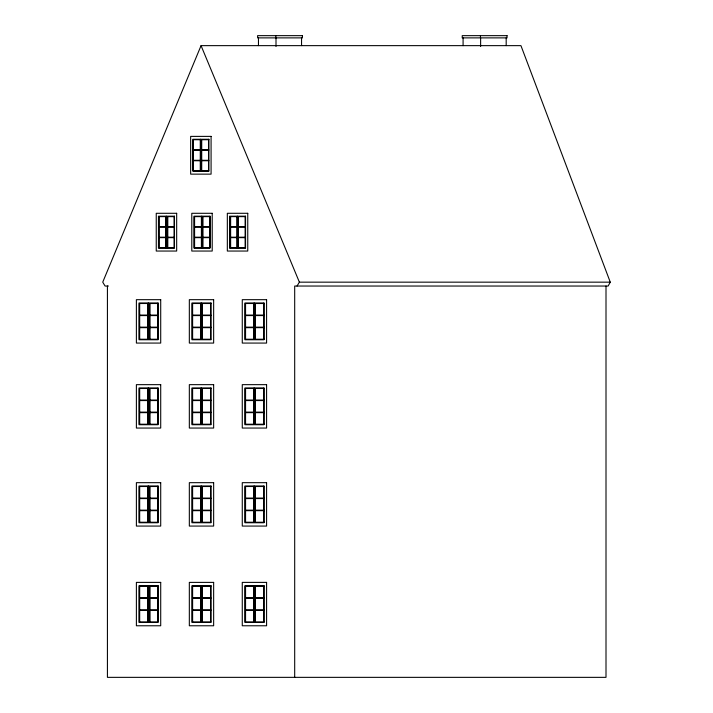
<?xml version="1.0" encoding="UTF-8"?>
<svg xmlns="http://www.w3.org/2000/svg" width="713" height="713" viewBox="0 0 713 713"><rect width="100%" height="100%" fill="white"/><g stroke="black" fill="none" stroke-linecap="round" stroke-linejoin="round"><path stroke-width="1.07" d="M294.692 677.35L294.692 286.038L608.136 286.038L610.266 282.161L520.945 45.641L201.057 45.641L102.734 282.161L105.078 286.038L108.412 286.038M297.036 286.038L299.38 282.161L201.057 45.641M200.522 139.721L193.205 139.721L193.205 149.783L200.522 149.783M208.775 139.721L201.467 139.721L201.467 149.783L208.775 149.783M200.522 150.229L193.205 150.229L193.205 160.3L200.522 160.3M208.775 150.229L201.467 150.229L201.467 160.3L208.775 160.3M200.522 160.746L193.205 160.746L193.205 170.808L200.522 170.808M208.775 160.746L201.467 160.746L201.467 170.808L208.775 170.808M166.601 216.627L158.803 216.627L158.803 226.698L166.601 226.698M174.364 216.627L167.056 216.627L167.056 226.698L174.364 226.698M201.654 216.627L194.346 216.627L194.346 226.698L201.654 226.698M237.197 216.627L229.889 216.627L229.889 226.698L237.197 226.698M166.601 227.135L158.803 227.135L158.803 237.206L166.601 237.206M174.364 227.135L167.056 227.135L167.056 237.206L174.364 237.206M201.654 227.135L194.346 227.135L194.346 237.206L201.654 237.206M237.197 227.135L229.889 227.135L229.889 237.206L237.197 237.206M166.601 237.652L158.803 237.652L158.803 247.714L166.601 247.714M174.364 237.652L167.056 237.652L167.056 247.714L174.364 247.714M201.654 237.652L194.346 237.652L194.346 247.714L201.654 247.714M237.197 237.652L229.889 237.652L229.889 247.714L237.197 247.714M299.38 282.161L610.266 282.161M148.081 303.506L139.427 303.506L139.427 315.075L148.081 315.075M201.521 303.506L192.367 303.506L192.367 315.075L201.521 315.075M210.852 303.506L202.198 303.506L202.198 315.075L210.852 315.075M264.291 303.506L255.138 303.506L255.138 315.075L264.291 315.075M148.081 315.583L139.427 315.583L139.427 327.16L148.081 327.16M201.521 315.583L192.367 315.583L192.367 327.16L201.521 327.16M210.852 315.583L202.198 315.583L202.198 327.16L210.852 327.16M264.291 315.583L255.138 315.583L255.138 327.16L264.291 327.16M148.081 327.668L139.427 327.668L139.427 339.236L148.081 339.236M201.521 327.668L192.367 327.668L192.367 339.236L201.521 339.236M210.852 327.668L202.198 327.668L202.198 339.236L210.852 339.236M264.291 327.668L255.138 327.668L255.138 339.236L264.291 339.236M148.081 388.478L139.427 388.478L139.427 400.055L148.081 400.055M201.521 388.478L192.367 388.478L192.367 400.055L201.521 400.055M210.852 388.478L202.198 388.478L202.198 400.055L210.852 400.055M264.291 388.478L255.138 388.478L255.138 400.055L264.291 400.055M148.081 400.563L139.427 400.563L139.427 412.132L148.081 412.132M201.521 400.563L192.367 400.563L192.367 412.132L201.521 412.132M210.852 400.563L202.198 400.563L202.198 412.132L210.852 412.132M264.291 400.563L255.138 400.563L255.138 412.132L264.291 412.132M148.081 412.649L139.427 412.649L139.427 424.217L148.081 424.217M201.521 412.649L192.367 412.649L192.367 424.217L201.521 424.217M210.852 412.649L202.198 412.649L202.198 424.217L210.852 424.217M264.291 412.649L255.138 412.649L255.138 424.217L264.291 424.217M148.081 486.507L139.427 486.507L139.427 498.075L148.081 498.075M201.521 486.507L192.367 486.507L192.367 498.075L201.521 498.075M210.852 486.507L202.198 486.507L202.198 498.075L210.852 498.075M264.291 486.507L255.138 486.507L255.138 498.075L264.291 498.075M148.081 498.583L139.427 498.583L139.427 510.16L148.081 510.16M201.521 498.583L192.367 498.583L192.367 510.16L201.521 510.16M210.852 498.583L202.198 498.583L202.198 510.16L210.852 510.16M264.291 498.583L255.138 498.583L255.138 510.16L264.291 510.16M148.081 510.668L139.427 510.668L139.427 522.237L148.081 522.237M201.521 510.668L192.367 510.668L192.367 522.237L201.521 522.237M210.852 510.668L202.198 510.668L202.198 522.237L210.852 522.237M264.291 510.668L255.138 510.668L255.138 522.237L264.291 522.237M148.081 586.211L139.427 586.211L139.427 597.788L148.081 597.788M201.521 586.211L192.367 586.211L192.367 597.788L201.521 597.788M210.852 586.211L202.198 586.211L202.198 597.788L210.852 597.788M264.291 586.211L255.138 586.211L255.138 597.788L264.291 597.788M148.081 598.296L139.427 598.296L139.427 609.865L148.081 609.865M201.521 598.296L192.367 598.296L192.367 609.865L201.521 609.865M210.852 598.296L202.198 598.296L202.198 609.865L210.852 609.865M264.291 598.296L255.138 598.296L255.138 609.865L264.291 609.865M148.081 610.381L139.427 610.381L139.427 621.95L148.081 621.95M201.521 610.381L192.367 610.381L192.367 621.95L201.521 621.95M210.852 610.381L202.198 610.381L202.198 621.95L210.852 621.95M264.291 610.381L255.138 610.381L255.138 621.95L264.291 621.95M606.005 286.038L606.005 677.35L107.422 677.35L107.422 286.038M506.185 37.878L506.185 45.623M480.624 37.878L480.624 46.47M480.464 35.65L480.464 37.878M463.085 37.878L463.085 45.641M301.554 37.878L301.554 45.623M276.002 37.878L276.002 46.47M275.842 35.65L275.842 37.878M263.792 303.506L263.792 315.075M263.792 315.583L263.792 327.16M263.792 327.668L263.792 339.236M263.792 388.478L263.792 400.055M263.792 400.563L263.792 412.132M263.792 412.649L263.792 424.217M263.792 486.507L263.792 498.075M263.792 498.583L263.792 510.16M263.792 510.668L263.792 522.237M263.792 586.211L263.792 597.788M263.792 598.296L263.792 609.865M263.792 610.381L263.792 621.95M263.552 303.506L263.552 315.075M263.552 315.583L263.552 327.16M263.552 327.668L263.552 339.236M263.552 388.478L263.552 400.055M263.552 400.563L263.552 412.132M263.552 412.649L263.552 424.217M263.552 486.507L263.552 498.075M263.552 498.583L263.552 510.16M263.552 510.668L263.552 522.237M263.552 586.211L263.552 597.788M263.552 598.296L263.552 609.865M263.552 610.381L263.552 621.95M258.462 37.878L258.462 45.641M255.388 303.506L255.388 315.075M255.388 315.583L255.388 327.16M255.388 327.668L255.388 339.236M255.388 388.478L255.388 400.055M255.388 400.563L255.388 412.132M255.388 412.649L255.388 424.217M255.388 486.507L255.388 498.075M255.388 498.583L255.388 510.16M255.388 510.668L255.388 522.237M255.388 586.211L255.388 597.788M255.388 598.296L255.388 609.865M255.388 610.381L255.388 621.95M253.721 303.506L253.721 315.075M253.721 315.583L253.721 327.16M253.721 327.668L253.721 339.236M253.721 388.478L253.721 400.055M253.721 400.563L253.721 412.132M253.721 412.649L253.721 424.217M253.721 486.507L253.721 498.075M253.721 498.583L253.721 510.16M253.721 510.668L253.721 522.237M253.721 586.211L253.721 597.788M253.721 598.296L253.721 609.865M253.721 610.381L253.721 621.95M245.557 303.506L245.557 315.075M245.557 315.583L245.557 327.16M245.557 327.668L245.557 339.236M245.557 388.478L245.557 400.055M245.557 400.563L245.557 412.132M245.557 412.649L245.557 424.217M245.557 486.507L245.557 498.075M245.557 498.583L245.557 510.16M245.557 510.668L245.557 522.237M245.557 586.211L245.557 597.788M245.557 598.296L245.557 609.865M245.557 610.381L245.557 621.95M245.21 216.627L245.21 226.698M245.21 227.135L245.21 237.206M245.21 237.652L245.21 247.714M238.392 216.627L238.392 226.698M238.392 227.135L238.392 237.206M238.392 237.652L238.392 247.714M236.948 216.627L236.948 226.698M236.948 227.135L236.948 237.206M236.948 237.652L236.948 247.714M230.629 216.627L230.629 226.698M230.629 227.135L230.629 237.206M230.629 237.652L230.629 247.714M230.13 216.627L230.13 226.698M230.13 227.135L230.13 237.206M230.13 237.652L230.13 247.714M210.611 303.506L210.611 315.075M210.611 315.583L210.611 327.16M210.611 327.668L210.611 339.236M210.611 388.478L210.611 400.055M210.611 400.563L210.611 412.132M210.611 412.649L210.611 424.217M210.611 486.507L210.611 498.075M210.611 498.583L210.611 510.16M210.611 510.668L210.611 522.237M210.611 586.211L210.611 597.788M210.611 598.296L210.611 609.865M210.611 610.381L210.611 621.95M209.667 216.627L209.667 226.698M209.667 227.135L209.667 237.206M209.667 237.652L209.667 247.714M208.526 139.721L208.526 149.783M208.526 150.229L208.526 160.3M208.526 160.746L208.526 170.808M202.849 216.627L202.849 226.698M202.849 227.135L202.849 237.206M202.849 237.652L202.849 247.714M202.447 303.506L202.447 315.075M202.447 315.583L202.447 327.16M202.447 327.668L202.447 339.236M202.447 388.478L202.447 400.055M202.447 400.563L202.447 412.132M202.447 412.649L202.447 424.217M202.447 486.507L202.447 498.075M202.447 498.583L202.447 510.16M202.447 510.668L202.447 522.237M202.447 586.211L202.447 597.788M202.447 598.296L202.447 609.865M202.447 610.381L202.447 621.95M201.708 139.721L201.708 149.783M201.708 150.229L201.708 160.3M201.708 160.746L201.708 170.808M201.405 216.627L201.405 226.698M201.405 227.135L201.405 237.206M201.405 237.652L201.405 247.714M201.021 303.506L201.021 315.075M201.021 315.583L201.021 327.16M201.021 327.668L201.021 339.236M201.021 388.478L201.021 400.055M201.021 400.563L201.021 412.132M201.021 412.649L201.021 424.217M201.021 486.507L201.021 498.075M201.021 498.583L201.021 510.16M201.021 510.668L201.021 522.237M201.021 586.211L201.021 597.788M201.021 598.296L201.021 609.865M201.021 610.381L201.021 621.95M200.781 303.506L200.781 315.075M200.781 315.583L200.781 327.16M200.781 327.668L200.781 339.236M200.781 388.478L200.781 400.055M200.781 400.563L200.781 412.132M200.781 412.649L200.781 424.217M200.781 486.507L200.781 498.075M200.781 498.583L200.781 510.16M200.781 510.668L200.781 522.237M200.781 586.211L200.781 597.788M200.781 598.296L200.781 609.865M200.781 610.381L200.781 621.95M200.273 139.721L200.273 149.783M200.273 150.229L200.273 160.3M200.273 160.746L200.273 170.808M194.587 216.627L194.587 226.698M194.587 227.135L194.587 237.206M194.587 237.652L194.587 247.714M193.455 139.721L193.455 149.783M193.455 150.229L193.455 160.3M193.455 160.746L193.455 170.808M192.617 303.506L192.617 315.075M192.617 315.583L192.617 327.16M192.617 327.668L192.617 339.236M192.617 388.478L192.617 400.055M192.617 400.563L192.617 412.132M192.617 412.649L192.617 424.217M192.617 486.507L192.617 498.075M192.617 498.583L192.617 510.16M192.617 510.668L192.617 522.237M192.617 586.211L192.617 597.788M192.617 598.296L192.617 609.865M192.617 610.381L192.617 621.95M174.124 216.627L174.124 226.698M174.124 227.135L174.124 237.206M174.124 237.652L174.124 247.714M167.796 216.627L167.796 226.698M167.796 227.135L167.796 237.206M167.796 237.652L167.796 247.714M167.305 216.627L167.305 226.698M167.305 227.135L167.305 237.206M167.305 237.652L167.305 247.714M166.111 216.627L166.111 226.698M166.111 227.135L166.111 237.206M166.111 237.652L166.111 247.714M165.862 216.627L165.862 226.698M165.862 227.135L165.862 237.206M165.862 237.652L165.862 247.714M159.044 216.627L159.044 226.698M159.044 227.135L159.044 237.206M159.044 237.652L159.044 247.714M157.662 303.506L157.662 315.075M157.662 315.583L157.662 327.16M157.662 327.668L157.662 339.236M157.662 388.478L157.662 400.055M157.662 400.563L157.662 412.132M157.662 412.649L157.662 424.217M157.662 486.507L157.662 498.075M157.662 498.583L157.662 510.16M157.662 510.668L157.662 522.237M157.662 586.211L157.662 597.788M157.662 598.296L157.662 609.865M157.662 610.381L157.662 621.95M149.997 303.506L149.997 315.075M149.997 315.583L149.997 327.16M149.997 327.668L149.997 339.236M149.997 388.478L149.997 400.055M149.997 400.563L149.997 412.132M149.997 412.649L149.997 424.217M149.997 486.507L149.997 498.075M149.997 498.583L149.997 510.16M149.997 510.668L149.997 522.237M149.997 586.211L149.997 597.788M149.997 598.296L149.997 609.865M149.997 610.381L149.997 621.95M149.507 303.506L149.507 315.075M149.507 315.583L149.507 327.16M149.507 327.668L149.507 339.236M149.507 388.478L149.507 400.055M149.507 400.563L149.507 412.132M149.507 412.649L149.507 424.217M149.507 486.507L149.507 498.075M149.507 498.583L149.507 510.16M149.507 510.668L149.507 522.237M149.507 586.211L149.507 597.788M149.507 598.296L149.507 609.865M149.507 610.381L149.507 621.95M147.841 303.506L147.841 315.075M147.841 315.583L147.841 327.16M147.841 327.668L147.841 339.236M147.841 388.478L147.841 400.055M147.841 400.563L147.841 412.132M147.841 412.649L147.841 424.217M147.841 486.507L147.841 498.075M147.841 498.583L147.841 510.16M147.841 510.668L147.841 522.237M147.841 586.211L147.841 597.788M147.841 598.296L147.841 609.865M147.841 610.381L147.841 621.95M139.677 303.506L139.677 315.075M139.677 315.583L139.677 327.16M139.677 327.668L139.677 339.236M139.677 388.478L139.677 400.055M139.677 400.563L139.677 412.132M139.677 412.649L139.677 424.217M139.677 486.507L139.677 498.075M139.677 498.583L139.677 510.16M139.677 510.668L139.677 522.237M139.677 586.211L139.677 597.788M139.677 598.296L139.677 609.865M139.677 610.381L139.677 621.95M302.419 35.65L257.607 35.65L257.607 37.878L302.419 37.878L302.419 35.65M507.041 35.65L462.229 35.65L462.229 37.878L507.041 37.878L507.041 35.65M211.084 136.388L190.656 136.388L190.656 174.141L211.084 174.141L211.084 136.388M200.611 139.276L192.867 139.276L192.867 171.254L200.611 171.254L200.611 139.276M208.864 139.276L201.119 139.276L201.119 171.254L208.864 171.254L208.864 139.276M176.672 213.294L156.245 213.294L156.245 251.047L176.672 251.047L176.672 213.294M212.216 213.294L191.788 213.294L191.788 251.047L212.216 251.047L212.216 213.294M247.759 213.294L227.331 213.294L227.331 251.047L247.759 251.047L247.759 213.294M166.2 216.182L158.455 216.182L158.455 248.16L166.2 248.16L166.2 216.182M174.462 216.182L166.717 216.182L166.717 248.16L174.462 248.16L174.462 216.182M201.743 216.182L193.998 216.182L193.998 248.16L201.743 248.16L201.743 216.182M210.005 216.182L202.26 216.182L202.26 248.16L210.005 248.16L210.005 216.182M237.295 216.182L229.541 216.182L229.541 248.16L237.295 248.16L237.295 216.182M245.548 216.182L237.803 216.182L237.803 248.16L245.548 248.16L245.548 216.182M209.907 216.627L202.599 216.627L202.599 226.698L209.907 226.698L209.907 216.627M245.45 216.627L238.142 216.627L238.142 226.698L245.45 226.698L245.45 216.627M209.907 227.135L202.599 227.135L202.599 237.206L209.907 237.206L209.907 227.135M245.45 227.135L238.142 227.135L238.142 237.206L245.45 237.206L245.45 227.135M209.907 237.652L202.599 237.652L202.599 247.714L209.907 247.714L209.907 237.652M245.45 237.652L238.142 237.652L238.142 247.714L245.45 247.714L245.45 237.652M160.71 299.674L136.388 299.674L136.388 343.069L160.71 343.069L160.71 299.674M213.65 299.674L189.328 299.674L189.328 343.069L213.65 343.069L213.65 299.674M266.591 299.674L242.268 299.674L242.268 343.069L266.591 343.069L266.591 299.674M148.242 302.989L139.026 302.989L139.026 339.753L148.242 339.753L148.242 302.989M158.072 302.989L148.848 302.989L148.848 339.753L158.072 339.753L158.072 302.989M201.182 302.989L191.966 302.989L191.966 339.753L201.182 339.753L201.182 302.989M211.012 302.989L201.788 302.989L201.788 339.753L211.012 339.753L211.012 302.989M254.122 302.989L244.907 302.989L244.907 339.753L254.122 339.753L254.122 302.989M263.953 302.989L254.737 302.989L254.737 339.753L263.953 339.753L263.953 302.989M157.912 303.506L149.258 303.506L149.258 315.075L157.912 315.075L157.912 303.506M253.971 303.506L245.308 303.506L245.308 315.075L253.971 315.075L253.971 303.506M157.912 315.583L149.258 315.583L149.258 327.16L157.912 327.16L157.912 315.583M253.971 315.583L245.308 315.583L245.308 327.16L253.971 327.16L253.971 315.583M157.912 327.668L149.258 327.668L149.258 339.236L157.912 339.236L157.912 327.668M253.971 327.668L245.308 327.668L245.308 339.236L253.971 339.236L253.971 327.668M160.71 384.655L136.388 384.655L136.388 428.05L160.71 428.05L160.71 384.655M213.65 384.655L189.328 384.655L189.328 428.05L213.65 428.05L213.65 384.655M266.591 384.655L242.268 384.655L242.268 428.05L266.591 428.05L266.591 384.655M148.242 387.97L139.026 387.97L139.026 424.725L148.242 424.725L148.242 387.97M158.072 387.97L148.848 387.97L148.848 424.725L158.072 424.725L158.072 387.97M201.182 387.97L191.966 387.97L191.966 424.725L201.182 424.725L201.182 387.97M211.012 387.97L201.788 387.97L201.788 424.725L211.012 424.725L211.012 387.97M254.122 387.97L244.907 387.97L244.907 424.725L254.122 424.725L254.122 387.97M263.953 387.97L254.737 387.97L254.737 424.725L263.953 424.725L263.953 387.97M157.912 388.478L149.258 388.478L149.258 400.055L157.912 400.055L157.912 388.478M253.971 388.478L245.308 388.478L245.308 400.055L253.971 400.055L253.971 388.478M157.912 400.563L149.258 400.563L149.258 412.132L157.912 412.132L157.912 400.563M253.971 400.563L245.308 400.563L245.308 412.132L253.971 412.132L253.971 400.563M157.912 412.649L149.258 412.649L149.258 424.217L157.912 424.217L157.912 412.649M253.971 412.649L245.308 412.649L245.308 424.217L253.971 424.217L253.971 412.649M160.71 482.674L136.388 482.674L136.388 526.069L160.71 526.069L160.71 482.674M213.65 482.674L189.328 482.674L189.328 526.069L213.65 526.069L213.65 482.674M266.591 482.674L242.268 482.674L242.268 526.069L266.591 526.069L266.591 482.674M148.242 485.999L139.026 485.999L139.026 522.754L148.242 522.754L148.242 485.999M158.072 485.999L148.848 485.999L148.848 522.754L158.072 522.754L158.072 485.999M201.182 485.999L191.966 485.999L191.966 522.754L201.182 522.754L201.182 485.999M211.012 485.999L201.788 485.999L201.788 522.754L211.012 522.754L211.012 485.999M254.122 485.999L244.907 485.999L244.907 522.754L254.122 522.754L254.122 485.999M263.953 485.999L254.737 485.999L254.737 522.754L263.953 522.754L263.953 485.999M157.912 486.507L149.258 486.507L149.258 498.075L157.912 498.075L157.912 486.507M253.971 486.507L245.308 486.507L245.308 498.075L253.971 498.075L253.971 486.507M157.912 498.583L149.258 498.583L149.258 510.16L157.912 510.16L157.912 498.583M253.971 498.583L245.308 498.583L245.308 510.16L253.971 510.16L253.971 498.583M157.912 510.668L149.258 510.668L149.258 522.237L157.912 522.237L157.912 510.668M253.971 510.668L245.308 510.668L245.308 522.237L253.971 522.237L253.971 510.668M160.71 582.387L136.388 582.387L136.388 625.773L160.71 625.773L160.71 582.387M213.65 582.387L189.328 582.387L189.328 625.773L213.65 625.773L213.65 582.387M266.591 582.387L242.268 582.387L242.268 625.773L266.591 625.773L266.591 582.387M148.242 585.703L139.026 585.703L139.026 622.458L148.242 622.458L148.242 585.703M158.072 585.703L148.848 585.703L148.848 622.458L158.072 622.458L158.072 585.703M201.182 585.703L191.966 585.703L191.966 622.458L201.182 622.458L201.182 585.703M211.012 585.703L201.788 585.703L201.788 622.458L211.012 622.458L211.012 585.703M254.122 585.703L244.907 585.703L244.907 622.458L254.122 622.458L254.122 585.703M263.953 585.703L254.737 585.703L254.737 622.458L263.953 622.458L263.953 585.703M157.912 586.211L149.258 586.211L149.258 597.788L157.912 597.788L157.912 586.211M253.971 586.211L245.308 586.211L245.308 597.788L253.971 597.788L253.971 586.211M157.912 598.296L149.258 598.296L149.258 609.865L157.912 609.865L157.912 598.296M253.971 598.296L245.308 598.296L245.308 609.865L253.971 609.865L253.971 598.296M157.912 610.381L149.258 610.381L149.258 621.95L157.912 621.95L157.912 610.381M253.971 610.381L245.308 610.381L245.308 621.95L253.971 621.95L253.971 610.381"/></g></svg>
